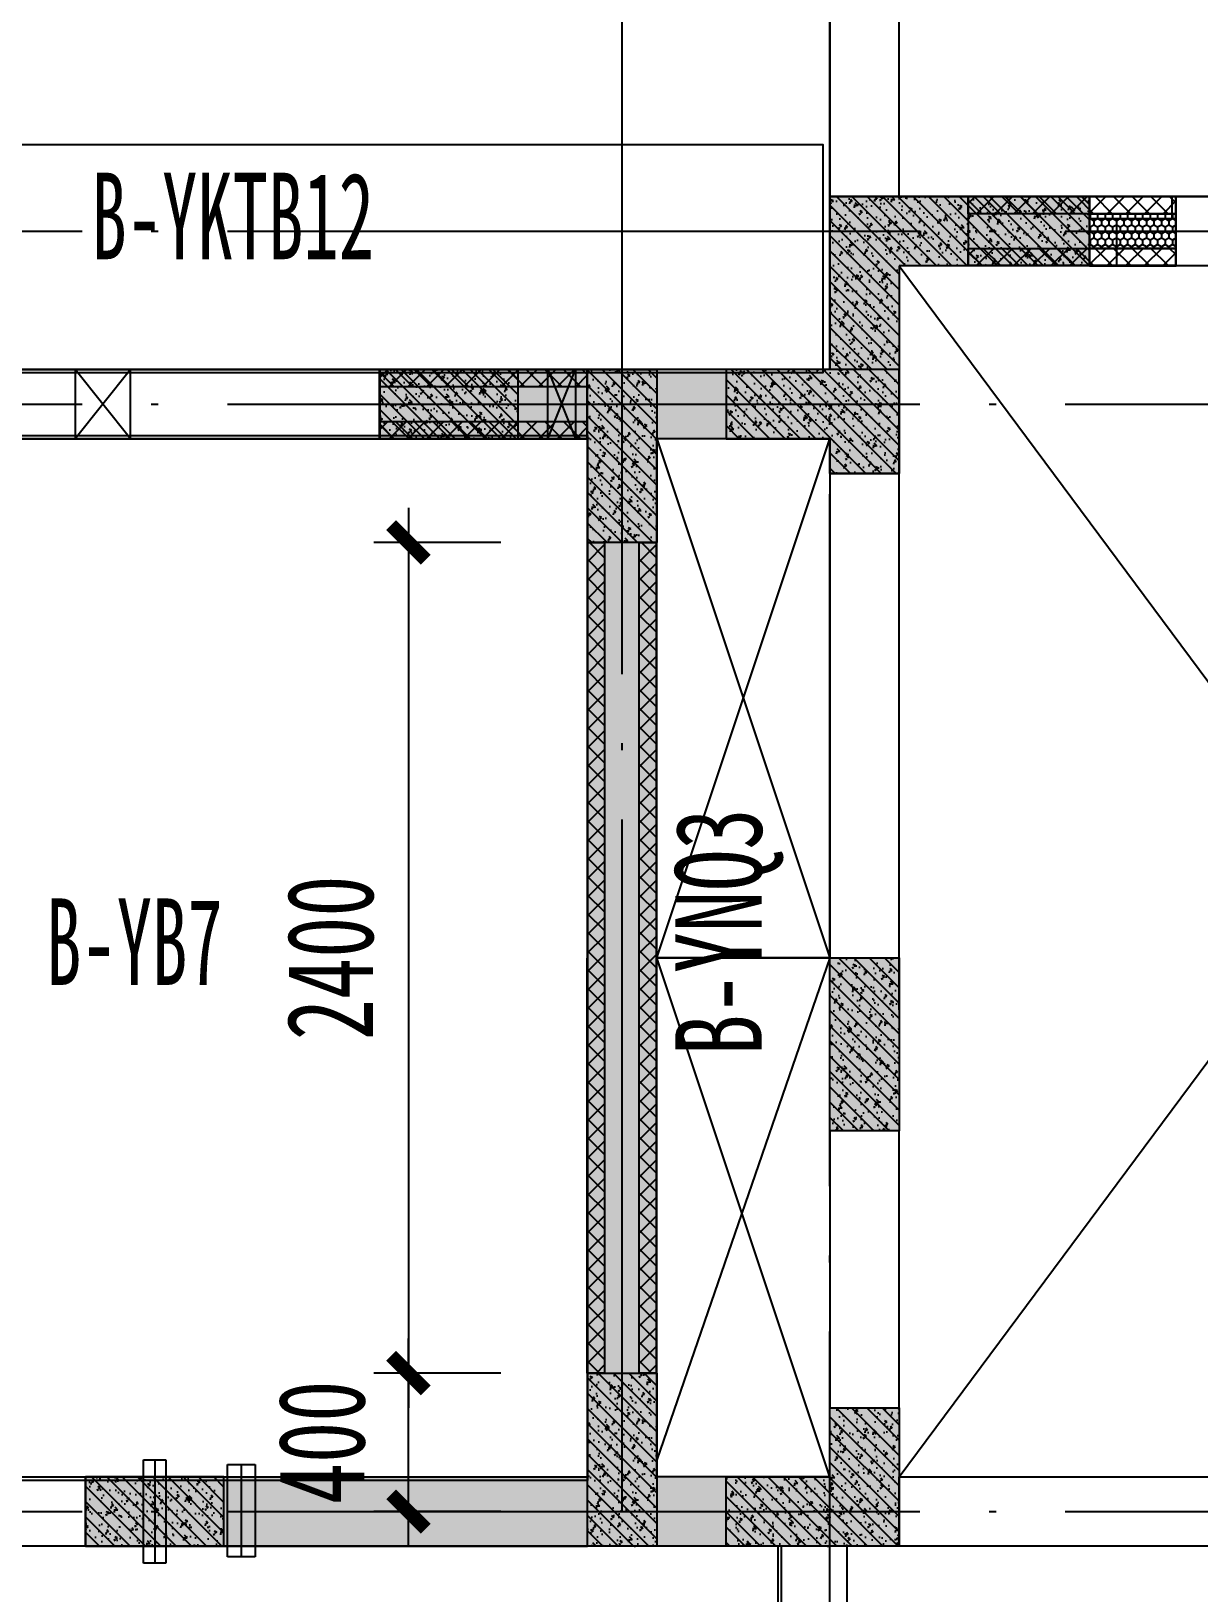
# Model space of a CAD drawing. Extents: x -3200781797 to -8106663, y 494714 to 1244925.
# Drawn here: x -8142807 to -8139435, y 1013503 to 1018015 of the extents above; entities that cross this region are included whole.
import ezdxf
from ezdxf.enums import TextEntityAlignment as Align

# ---------------------------------------------------------------- set-up
doc = ezdxf.new("R2010")
doc.units = 0
doc.header["$LTSCALE"] = 1000
doc.header["$MEASUREMENT"] = 0
for name, pattern in [('120-墙体$0$CENTER2', [1.125, 0.75, -0.125, 0.125, -0.125]), ('120-墙体$0$CONTINOUS', [0]), ('125-核心筒-标准层$0$CONTINOUS', [0]), ('3#-轴线$0$DOTE', [2.42, 2, -0.2, 0.02, -0.2]), ('3#4#5#$0$DASH', [0.35, 0.25, -0.1]), ('DASH', [0.35, 0.25, -0.1])]:
    doc.linetypes.add(name, pattern=pattern)
doc.layers.get('Defpoints').update_dxf_attribs({"color": 30, "linetype": 'DASH'})
for name, color, linetype in [('120-墙体$0$DUCT-排烟中心线', 5, '120-墙体$0$CENTER2'), ('120-墙体$0$DUCT-排烟管', 2, 'Continuous'), ('120-墙体$0$DUCT-送风中心线', 5, '120-墙体$0$CENTER2'), ('120-墙体$0$DUCT-送风管', 4, 'Continuous'), ('120-墙体$0$S-WALL', 40, 'Continuous'), ('120-墙体$0$S-WALL-BEAM', 120, 'Continuous'), ('120-墙体$0$S-WALL-COLU', 252, '120-墙体$0$CONTINOUS'), ('120-墙体$0$S-WALL-COLU-HATC', 16, 'Continuous'), ('120-墙体$0$S-WALL-HATC', 253, 'Continuous'), ('120-墙体$0$提结构条件', 7, 'Continuous'), ('120-墙体$0$暖-首层和标准层暖通套管_TZ$0$H-暖洞-穿梁', 3, 'Continuous'), ('125-核心筒-标准层$0$HATCH', 254, 'Continuous'), ('125-核心筒-标准层$0$S-SLAB-HOLE', 5, 'Continuous'), ('125-核心筒-标准层$0$S-WALL', 40, 'Continuous'), ('125-核心筒-标准层$0$S-WALL-BEAM', 120, 'Continuous'), ('125-核心筒-标准层$0$S-WALL-COLU', 252, '125-核心筒-标准层$0$CONTINOUS'), ('125-核心筒-标准层$0$S-WALL-COLU-HATC', 16, 'Continuous'), ('125-核心筒-标准层$0$S-WALL-HATC', 253, 'Continuous'), ('3#-轴线$0$A-ANNO-DOTE', 10, '3#-轴线$0$DOTE'), ('3#4#5#$0$DIM', 3, 'Continuous'), ('3#4#5#$0$PC-SLAB', 6, '3#4#5#$0$DASH'), ('3#4#5#$0$S-ANNO-TEXT', 7, 'Continuous'), ('3#4#5#$0$S-PC-FQ', 4, 'Continuous'), ('3#4#5#$0$S-PC-FQ-NYQ', 4, 'Continuous'), ('3#4#5#$0$S-PC-FQ-WYQ', 4, 'Continuous'), ('3#4#5#$0$S-PC-SLAB', 6, 'Continuous')]:
    doc.layers.add(name, color=color, linetype=linetype)
doc.styles.add('3#4#5#$0$外部参照 1$0$宋体', font='', dxfattribs={"width": 0.8})
doc.styles.add('3#4#5#$0$宋体', font='', dxfattribs={"width": 0.8})
doc.styles.add('3#4#5#$0$楷体', font='', dxfattribs={"width": 0.7})
doc.styles.get('3#4#5#$0$外部参照 1$0$宋体').set_extended_font_data('SimSun')
doc.styles.get('3#4#5#$0$宋体').set_extended_font_data('SimSun')
doc.styles.get('3#4#5#$0$楷体').set_extended_font_data('KaiTi_GB2312')
doc.dimstyles.new('3#4#5#$0$TSSD_100_100', dxfattribs={"dimtxt": 250, "dimasz": 100, "dimexe": 100, "dimexo": 250, "dimgap": 100, "dimtad": 1, "dimdec": 0, "dimzin": 0, "dimdsep": 46, "dimtxsty": '3#4#5#$0$楷体', "dimblk": '3#4#5#$0$_ArchTick', "dimcen": 0, "dimdle": 100, "dimclrt": 7, "dimadec": 0, "dimazin": 0, "dimtfac": 1, "dimtdec": 0, "dimtix": 1, "dimtmove": 2, "dimatfit": 3, "dimfxl": 1, "dimtolj": 1, "dimtzin": 0, "dimarcsym": 0})
pattern_1 = [(225, (-650407.22, -531464.02), (26.9407684, -26.9407684), []), (315, (-650407.22, -531464.02), (26.9407684, 26.9407684), [])]
pattern_2 = [(225, (-650407.22, -531614.02), (26.9407684, -26.9407684), []), (315, (-650407.22, -531614.02), (26.9407684, 26.9407684), [])]
pattern_3 = [(269.9942905, (110828.098, 3091305.449), (10.823449013, -18.751078648), [12.5, -25]), (29.9942905, (110828.098, 3091305.449), (10.82718595, 18.748921125), [12.5, -25]), (329.9942905, (110828.098, 3091305.449), (21.650634963, -0.002157522), [-25, 12.5])]

# ---------------------------------------------------------------- blocks, each defined once
blk = doc.blocks.new('3#4#5#$0$_ArchTick')
at = {"color": 0, "linetype": 'ByBlock', "const_width": 0.4}
blk.add_lwpolyline([(-0.5, -0.5), (0.5, 0.5)], dxfattribs=at)
blk = doc.blocks.new('*D3528')
at = {"layer": '3#4#5#$0$DIM', "color": 0, "lineweight": -2, "transparency": 16777216}
for p, q in [((29082.7, -400), (29082.7, -3000.2)), ((29349.3, -500), (28982.7, -500)), ((29349.3, -2900.2), (28982.7, -2900.2))]:
    blk.add_line(p, q, dxfattribs=at)
at = {"layer": 'Defpoints', "color": 0, "transparency": 16777216}
for p in [(29599.3, -500), (29082.7, -2900.2), (29599.3, -2900.2)]:
    blk.add_point(p, dxfattribs=at)
at = {"layer": '3#4#5#$0$DIM', "color": 0, "lineweight": -2, "transparency": 16777216, "xscale": 100, "yscale": 100, "zscale": 100}
for p, rotation in [((29082.7, -500), 90), ((29082.7, -2900.2), 270)]:
    blk.add_blockref('3#4#5#$0$_ArchTick', p, dxfattribs=dict(at, rotation=rotation))
at = {"layer": '3#4#5#$0$DIM', "color": 7, "transparency": 16777216, "insert": (28857.7, -1700.1), "char_height": 250, "attachment_point": 5, "rotation": 90, "style": '3#4#5#$0$楷体'}
blk.add_mtext('\\A1;2400', dxfattribs=at)
blk = doc.blocks.new('3#4#5#$0$B-YNQ3')
at = {"layer": '3#4#5#$0$S-PC-FQ-WYQ'}
h = blk.add_hatch(dxfattribs=at)
h.set_pattern_fill('ANSI37', color=256, scale=12, angle=90)
h.set_pattern_definition([(135, (-992358.283, 833989.707), (-26.9407684, -26.9407684), []), (225, (-992358.283, 833989.707), (26.9407684, -26.9407684), [])])
h.paths.add_polyline_path([(-130555.6, 319088.3), (-130505.6, 319088.3), (-130505.9, 321488.4), (-130555.9, 321488.4)])
h = blk.add_hatch(dxfattribs=at)
h.set_pattern_fill('ANSI37', color=256, scale=12, angle=90)
h.set_pattern_definition([(135, (-992208.283, 833989.707), (-26.9407684, -26.9407684), []), (225, (-992208.283, 833989.707), (26.9407684, -26.9407684), [])])
h.paths.add_polyline_path([(-130405.6, 319088.3), (-130355.6, 319088.3), (-130355.9, 321488.4), (-130405.9, 321488.4)])
for points in [[(-130555.6, 319088.3), (-130505.6, 319088.3), (-130505.9, 321488.4), (-130555.9, 321488.4)], [(-130555.9, 321488.4), (-130355.9, 321488.4), (-130355.6, 319088.3), (-130555.6, 319088.3)], [(-130405.6, 319088.3), (-130355.6, 319088.3), (-130355.9, 321488.4), (-130405.9, 321488.4)]]:
    blk.add_lwpolyline(points, close=True, dxfattribs=at)
blk = doc.blocks.new('3#4#5#$0$B-YWQ3')
at = {"layer": '3#4#5#$0$S-PC-FQ'}
h = blk.add_hatch(dxfattribs=at)
h.set_pattern_fill('HONEY', color=6, scale=100, angle=-90.0057)
h.set_pattern_definition(pattern_3)
h.paths.add_polyline_path([(-138306, 330338.4), (-138306, 330238.4), (-138556, 330238.4), (-138556, 330338.4)])
h = blk.add_hatch(dxfattribs=at)
h.set_pattern_fill('HONEY', color=6, scale=100, angle=-90.0057)
h.set_pattern_definition(pattern_3)
h.paths.add_polyline_path([(-137306, 330338.4), (-137306, 330238.4), (-137056, 330238.4), (-137056, 330338.4)])
at = {"layer": '3#4#5#$0$S-PC-FQ-WYQ'}
h = blk.add_hatch(dxfattribs=at)
h.set_pattern_fill('ANSI37', color=256, scale=12, angle=180)
h.set_pattern_definition(pattern_1)
h.paths.add_polyline_path([(-138905.8, 330388.4), (-138905.8, 330338.4), (-138306, 330338.4), (-138306, 330388.4)])
h = blk.add_hatch(dxfattribs=at)
h.set_pattern_fill('ANSI37', color=256, scale=12, angle=180)
h.set_pattern_definition(pattern_1)
h.paths.add_polyline_path([(-136705.8, 330338.4), (-136705.8, 330388.4), (-137306, 330388.4), (-137306, 330338.4)])
h = blk.add_hatch(dxfattribs=at)
h.set_pattern_fill('ANSI37', color=256, scale=12, angle=180)
h.set_pattern_definition(pattern_2)
h.paths.add_polyline_path([(-138905.8, 330238.4), (-138905.8, 330188.4), (-138306, 330188.4), (-138306, 330238.4)])
h = blk.add_hatch(dxfattribs=at)
h.set_pattern_fill('ANSI37', color=256, scale=12, angle=180)
h.set_pattern_definition(pattern_2)
h.paths.add_polyline_path([(-136705.8, 330188.4), (-136705.8, 330238.4), (-137306, 330238.4), (-137306, 330188.4)])
at = {"layer": '3#4#5#$0$S-PC-FQ', "color": 6}
for points in [[(-138306, 330338.4), (-138306, 330238.4), (-138556, 330238.4), (-138556, 330338.4)], [(-137306, 330338.4), (-137306, 330238.4), (-137056, 330238.4), (-137056, 330338.4)]]:
    blk.add_lwpolyline(points, close=True, dxfattribs=at)
at = {"layer": '3#4#5#$0$S-PC-FQ-WYQ'}
for points in [[(-138905.8, 330338.4), (-138905.8, 330388.4), (-138306, 330388.4), (-138306, 330338.4)], [(-138306, 330188.4), (-138306, 330388.4), (-138905.8, 330388.4), (-138905.8, 330188.4)], [(-138306, 330388.4), (-137306, 330388.4), (-137306, 330188.4), (-138306, 330188.4)], [(-136705.8, 330338.4), (-136705.8, 330388.4), (-137306, 330388.4), (-137306, 330338.4)], [(-137306, 330188.4), (-137306, 330388.4), (-136705.8, 330388.4), (-136705.8, 330188.4)], [(-138905.8, 330188.4), (-138905.8, 330238.4), (-138306, 330238.4), (-138306, 330188.4)], [(-136705.8, 330188.4), (-136705.8, 330238.4), (-137306, 330238.4), (-137306, 330188.4)]]:
    blk.add_lwpolyline(points, close=True, dxfattribs=at)
blk = doc.blocks.new('3#4#5#$0$B-YWQ4')
at = {"layer": '3#4#5#$0$S-PC-FQ-WYQ'}
h = blk.add_hatch(dxfattribs=at)
h.set_pattern_fill('ANSI37', color=256, scale=12, angle=180)
h.set_pattern_definition([(225, (-649357.165, -531964.018), (26.9407684, -26.9407684), []), (315, (-649357.165, -531964.018), (26.9407684, 26.9407684), [])])
h.paths.add_polyline_path([(-135005.8, 329838.4), (-135005.8, 329888.4), (-135605.8, 329888.4), (-135605.8, 329838.4)])
h = blk.add_hatch(dxfattribs=at)
h.set_pattern_fill('ANSI37', color=256, scale=12, angle=180)
h.set_pattern_definition([(225, (-646857.172, -531964.016), (26.9407684, -26.9407684), []), (315, (-646857.172, -531964.016), (26.9407684, 26.9407684), [])])
h.paths.add_polyline_path([(-132505.8, 329838.4), (-132505.8, 329888.4), (-133505.8, 329888.4), (-133505.8, 329838.4)])
h = blk.add_hatch(dxfattribs=at)
h.set_pattern_fill('ANSI37', color=256, scale=12, angle=180)
h.set_pattern_definition([(225, (-644507.274, -531964.016), (26.9407684, -26.9407684), []), (315, (-644507.274, -531964.016), (26.9407684, 26.9407684), [])])
h.paths.add_polyline_path([(-130905.9, 329838.4), (-130905.9, 329888.4), (-131305.8, 329888.4), (-131305.8, 329838.4)])
h = blk.add_hatch(dxfattribs=at)
h.set_pattern_fill('ANSI37', color=256, scale=12, angle=180)
h.set_pattern_definition([(225, (-649357.165, -532114.018), (26.9407684, -26.9407684), []), (315, (-649357.165, -532114.018), (26.9407684, 26.9407684), [])])
h.paths.add_polyline_path([(-135005.8, 329688.4), (-135005.8, 329738.4), (-135605.8, 329738.4), (-135605.8, 329688.4)])
h = blk.add_hatch(dxfattribs=at)
h.set_pattern_fill('ANSI37', color=256, scale=12, angle=180)
h.set_pattern_definition([(225, (-646857.172, -532114.016), (26.9407684, -26.9407684), []), (315, (-646857.172, -532114.016), (26.9407684, 26.9407684), [])])
h.paths.add_polyline_path([(-132505.8, 329688.4), (-132505.8, 329738.4), (-133505.8, 329738.4), (-133505.8, 329688.4)])
h = blk.add_hatch(dxfattribs=at)
h.set_pattern_fill('ANSI37', color=256, scale=12, angle=180)
h.set_pattern_definition([(225, (-644507.274, -532114.016), (26.9407684, -26.9407684), []), (315, (-644507.274, -532114.016), (26.9407684, 26.9407684), [])])
h.paths.add_polyline_path([(-130905.9, 329688.4), (-130905.9, 329738.4), (-131305.8, 329738.4), (-131305.8, 329688.4)])
for points in [[(-135005.8, 329838.4), (-135005.8, 329888.4), (-135605.8, 329888.4), (-135605.8, 329838.4)], [(-135605.8, 329688.4), (-135605.8, 329888.4), (-135005.8, 329888.4), (-135005.8, 329688.4)], [(-135005.8, 329888.4), (-133505.8, 329888.4), (-133505.8, 329688.4), (-135005.8, 329688.4)], [(-132505.8, 329838.4), (-132505.8, 329888.4), (-133505.8, 329888.4), (-133505.8, 329838.4)], [(-133505.8, 329688.4), (-133505.8, 329888.4), (-132505.8, 329888.4), (-132505.8, 329688.4)], [(-132505.8, 329888.4), (-131305.8, 329888.4), (-131305.8, 329688.4), (-132505.8, 329688.4)], [(-130905.9, 329838.4), (-130905.9, 329888.4), (-131305.8, 329888.4), (-131305.8, 329838.4)], [(-131305.8, 329688.4), (-131305.8, 329888.4), (-130905.9, 329888.4), (-130905.9, 329688.4)], [(-135005.8, 329688.4), (-135005.8, 329738.4), (-135605.8, 329738.4), (-135605.8, 329688.4)], [(-132505.8, 329688.4), (-132505.8, 329738.4), (-133505.8, 329738.4), (-133505.8, 329688.4)], [(-130905.9, 329688.4), (-130905.9, 329738.4), (-131305.8, 329738.4), (-131305.8, 329688.4)]]:
    blk.add_lwpolyline(points, close=True, dxfattribs=at)
blk = doc.blocks.new('*D3516')
at = {"layer": '3#4#5#$0$DIM', "color": 0, "lineweight": -2, "transparency": 16777216}
for p, q in [((29082.7, -3400), (29082.7, -2800.2)), ((29349.3, -2900.2), (28982.7, -2900.2)), ((29349.3, -3300), (28982.7, -3300))]:
    blk.add_line(p, q, dxfattribs=at)
at = {"layer": 'Defpoints', "color": 0, "transparency": 16777216}
for p in [(29082.7, -2900.2), (29599.3, -2900.2), (29599.3, -3300)]:
    blk.add_point(p, dxfattribs=at)
at = {"layer": '3#4#5#$0$DIM', "color": 0, "lineweight": -2, "transparency": 16777216, "xscale": 100, "yscale": 100, "zscale": 100}
for p, rotation in [((29082.7, -2900.2), 90), ((29082.7, -3300), 270)]:
    blk.add_blockref('3#4#5#$0$_ArchTick', p, dxfattribs=dict(at, rotation=rotation))
at = {"layer": '3#4#5#$0$DIM', "color": 7, "transparency": 16777216, "insert": (28832.7, -3100.1), "char_height": 250, "attachment_point": 5, "rotation": 90, "style": '3#4#5#$0$楷体'}
blk.add_mtext('\\A1;400', dxfattribs=at)
blk = doc.blocks.new('3#4#5#$0$ban3')
at = {"layer": '3#4#5#$0$S-PC-SLAB'}
for points in [[(-216832, 409965), (-216832, 412985), (-219532, 412985), (-219532, 409965)], [(-214472, 407375), (-220092, 407375), (-220092, 409775), (-214472, 409775)]]:
    blk.add_lwpolyline(points, close=True, dxfattribs=at)
blk = doc.blocks.new('3#4#5#$0$5#')
at = {"layer": '3#4#5#$0$S-ANNO-TEXT', "xscale": -1}
blk.add_blockref('3#4#5#$0$ban3', (-43034.9, -247400.5), dxfattribs=at)
at = {"layer": '3#4#5#$0$PC-SLAB', "linetype": 'ByBlock', "style": '3#4#5#$0$外部参照 1$0$宋体', "width": 0.6}
blk.add_text('B-YB7', height=250, dxfattribs=at).set_placement((175188, 164121.6), align=Align.MIDDLE)
blk = doc.blocks.new('3#4#5#$0$3#屋顶层悬挑板')
at = {"layer": '3#4#5#$0$S-PC-SLAB'}
blk.add_lwpolyline([(170993.2, 330538.8), (174453.2, 330538.8), (174453.2, 329878.8), (170993.2, 329878.8)], close=True, dxfattribs=at)
at = {"layer": '3#4#5#$0$PC-SLAB', "linetype": 'ByBlock', "style": '3#4#5#$0$外部参照 1$0$宋体', "width": 0.6}
blk.add_text('B-YKTB12', height=250, dxfattribs=at).set_placement((172748.5, 330332.1), align=Align.MIDDLE)
blk = doc.blocks.new('120-墙体$0$tretyyt')
at = {"layer": '120-墙体$0$暖-首层和标准层暖通套管_TZ$0$H-暖洞-穿梁', "color": 5}
for p, q in [((52498, 59304.6), (52298, 59384.6)), ((52298, 59304.6), (52498, 59384.6))]:
    blk.add_line(p, q, dxfattribs=at)
blk.add_lwpolyline([(52498, 59304.6), (52498, 59384.6), (52298, 59384.6), (52298, 59304.6)], close=True, dxfattribs=at)
blk = doc.blocks.new('120-墙体$0$rtret')
at = {"layer": '120-墙体$0$暖-首层和标准层暖通套管_TZ$0$H-暖洞-穿梁', "color": 3}
for p, q in [((53777.5, 61921.5), (53618.5, 61721.5)), ((53777.5, 61721.5), (53618.5, 61921.5))]:
    blk.add_line(p, q, dxfattribs=at)
blk.add_lwpolyline([(53777.5, 61921.5), (53618.5, 61921.5), (53618.5, 61721.5), (53777.5, 61721.5)], close=True, dxfattribs=at)
blk = doc.blocks.new('120-墙体$0$A$Ca94620f4')
at = {"layer": '120-墙体$0$DUCT-排烟中心线'}
blk.add_line((-6299.8, -2950.7), (-6299.8, -3249.3), dxfattribs=at)
at = {"layer": '120-墙体$0$DUCT-排烟管'}
for p, q in [((-6332.3, -2950.7), (-6332.3, -3249.3)), ((-6267.3, -2950.7), (-6332.3, -2950.7)), ((-6267.3, -3249.3), (-6267.3, -2950.7)), ((-6332.3, -3249.3), (-6267.3, -3249.3))]:
    blk.add_line(p, q, dxfattribs=at)
at = {"layer": '120-墙体$0$DUCT-送风中心线'}
blk.add_line((-6549.8, -2963.7), (-6549.8, -3231), dxfattribs=at)
at = {"layer": '120-墙体$0$DUCT-送风管'}
for p, q in [((-6589.8, -2963.7), (-6589.8, -3231)), ((-6509.8, -2963.7), (-6589.8, -2963.7)), ((-6509.8, -3231), (-6509.8, -2963.7)), ((-6589.8, -3231), (-6509.8, -3231))]:
    blk.add_line(p, q, dxfattribs=at)
at = {"layer": '120-墙体$0$提结构条件', "rotation": 90}
blk.add_blockref('120-墙体$0$tretyyt', (51869.6, -52298), dxfattribs=at)
at = {"layer": '120-墙体$0$提结构条件', "xscale": -1}
blk.add_blockref('120-墙体$0$rtret', (47548, -61721.5), dxfattribs=at)
blk = doc.blocks.new('120-墙体')
at = {"layer": '120-墙体$0$S-WALL-COLU-HATC'}
h = blk.add_hatch(dxfattribs=at)
h.set_pattern_fill('AR-CONC', color=256, scale=10)
h.set_pattern_definition([(50, (-5604.75, -241007.814), (71.726018, -6.275213), [7.5, -82.5]), (355, (-5604.75, -241007.814), (-13.875133, 75.219213), [6, -66]), (100.4514, (-5598.77, -241008.34), (57.850938, 68.943954), [6.37402, -70.114211]), (46.1842, (-5604.75, -240987.81), (106.724105, -16.5519), [11.25, -123.75]), (96.6356, (-5595.86, -240989.19), (93.46627, 97.411787), [9.56103, -105.1713]), (351.1842, (-5604.75, -240987.81), (93.466195, 97.41186), [9, -99]), (21, (-5594.75, -240992.814), (59.690705, -40.261889), [7.5, -82.5]), (326, (-5594.75, -240992.814), (24.331533, 72.515005), [6, -66]), (71.4514, (-5589.775, -240996.17), (84.022263, 32.25305), [6.37402, -70.114211]), (37.5, (-5604.75, -241007.814), (1.2159855, 33.2893854), [0, -65.2, 0, -67, 0, -66.25]), (7.5, (-5604.75, -241007.814), (26.306954, 39.441171), [0, -38.2, 0, -63.7, 0, -25.25]), (327.5, (-5627.05, -241007.814), (53.3822436, -2.2554872), [0, -25, 0, -78, 0, -103.5]), (317.5, (-5637.05, -241007.814), (58.318617, 10.010498), [0, -32.5, 0, -51.8, 0, -73.5])])
h.paths.add_polyline_path([(-7600, -100), (-7600, 100), (-7200, 100), (-7200, -100)])
h = blk.add_hatch(dxfattribs=at)
h.set_pattern_fill('ANSI31', color=256, scale=250, style=0)
h.set_pattern_definition([(45, (-5604.75, -241007.814), (-22.097087, 22.097087), [])])
h.paths.add_polyline_path([(-7600, 100), (-7600, -100), (-7200, -100), (-7200, 100)])
h = blk.add_hatch(dxfattribs=at)
h.set_pattern_fill('AR-CONC', color=256, scale=10)
h.set_pattern_definition([(50, (-4754.75, -244207.814), (71.726018, -6.275213), [7.5, -82.5]), (355, (-4754.75, -244207.814), (-13.875133, 75.219213), [6, -66]), (100.4514, (-4748.77, -244208.34), (57.850938, 68.943954), [6.37402, -70.114211]), (46.1842, (-4754.75, -244187.81), (106.724105, -16.5519), [11.25, -123.75]), (96.6356, (-4745.86, -244189.19), (93.46627, 97.411787), [9.56103, -105.1713]), (351.1842, (-4754.75, -244187.81), (93.466195, 97.41186), [9, -99]), (21, (-4744.75, -244192.814), (59.690705, -40.261889), [7.5, -82.5]), (326, (-4744.75, -244192.814), (24.331533, 72.515005), [6, -66]), (71.4514, (-4739.775, -244196.17), (84.022263, 32.25305), [6.37402, -70.114211]), (37.5, (-4754.75, -244207.814), (1.2159855, 33.2893854), [0, -65.2, 0, -67, 0, -66.25]), (7.5, (-4754.75, -244207.814), (26.306954, 39.441171), [0, -38.2, 0, -63.7, 0, -25.25]), (327.5, (-4777.05, -244207.814), (53.3822436, -2.2554872), [0, -25, 0, -78, 0, -103.5]), (317.5, (-4787.05, -244207.814), (58.318617, 10.010498), [0, -32.5, 0, -51.8, 0, -73.5])])
h.paths.add_polyline_path([(-6750, -3300), (-6750, -3100), (-6350, -3100), (-6350, -3300)])
h = blk.add_hatch(dxfattribs=at)
h.set_pattern_fill('ANSI31', color=256, scale=250, style=0)
h.set_pattern_definition([(45, (-4754.75, -244207.814), (-22.097087, 22.097087), [])])
h.paths.add_polyline_path([(-6750, -3100), (-6750, -3300), (-6350, -3300), (-6350, -3100)])
at = {"layer": '120-墙体$0$S-WALL-HATC'}
for points in [[(-7800, 100), (-7800, -100), (-7200, -100), (-7200, 100)], [(-6350, -3300), (-6350, -3100), (-7800, -3100), (-7800, -3300)]]:
    blk.add_hatch(color=256, dxfattribs=at).paths.add_polyline_path(points)
at = {"layer": '120-墙体$0$S-WALL'}
for p, q in [((-7800, 100), (-7200, 100)), ((-7200, -100), (-7200, 100)), ((-7800, -100), (-7200, -100)), ((-6350, -3100), (-7800, -3100)), ((-7800, -3300), (-7800, -3100)), ((-6350, -3300), (-6350, -3100)), ((-6350, -3300), (-7800, -3300))]:
    blk.add_line(p, q, dxfattribs=at)
at = {"layer": '120-墙体$0$S-WALL-BEAM'}
for points in [[(-7200, 100), (-7200, -100), (-5700, -100), (-5700, 100)], [(-6350, -3100), (-6350, -3300), (-1750, -3300), (-1750, -3100)]]:
    blk.add_lwpolyline(points, close=True, dxfattribs=at)
at = {"layer": '120-墙体$0$S-WALL-COLU', "lineweight": -2}
for points in [[(-7600, -100), (-7600, 100), (-7200, 100), (-7200, -100)], [(-6750, -3300), (-6750, -3100), (-6350, -3100), (-6350, -3300)]]:
    blk.add_lwpolyline(points, close=True, dxfattribs=at)
blk.add_blockref('120-墙体$0$A$Ca94620f4', (-250, -100))
blk = doc.blocks.new('125-核心筒-标准层')
at = {"layer": '125-核心筒-标准层$0$HATCH'}
h = blk.add_hatch(dxfattribs=at)
h.set_pattern_fill('BRICK1', color=256, scale=20, style=0)
h.set_pattern_definition([(0, (-47688.61, -30845.9), (0, 160), []), (90, (-47688.61, -30845.9), (-160, 160), [160, -160])])
h.paths.add_polyline_path([(400, 7500), (150, 7500), (150, 7700), (400, 7700)])
at = {"layer": '125-核心筒-标准层$0$S-WALL-COLU-HATC'}
h = blk.add_hatch(dxfattribs=at)
h.set_pattern_fill('AR-CONC', color=256, scale=10)
h.set_pattern_definition([(50, (18489.61, -233407.81), (71.726018, -6.275213), [7.5, -82.5]), (355, (18489.61, -233407.81), (-13.875133, 75.219213), [6, -66]), (100.4514, (18495.59, -233408.334), (57.850938, 68.943954), [6.37402, -70.114211]), (46.1842, (18489.61, -233387.81), (106.724105, -16.5519), [11.25, -123.75]), (96.6356, (18498.5, -233389.19), (93.46627, 97.411787), [9.56103, -105.1713]), (351.1842, (18489.61, -233387.81), (93.466195, 97.41186), [9, -99]), (21, (18499.61, -233392.81), (59.690705, -40.261889), [7.5, -82.5]), (326, (18499.61, -233392.81), (24.331533, 72.515005), [6, -66]), (71.4514, (18504.586, -233396.166), (84.022263, 32.25305), [6.37402, -70.114211]), (37.5, (18489.611, -233407.81), (1.2159855, 33.2893854), [0, -65.2, 0, -67, 0, -66.25]), (7.5, (18489.61, -233407.81), (26.306954, 39.441171), [0, -38.2, 0, -63.7, 0, -25.25]), (327.5, (18467.311, -233407.81), (53.3822436, -2.2554872), [0, -25, 0, -78, 0, -103.5]), (317.5, (18457.31, -233407.81), (58.318617, 10.010498), [0, -32.5, 0, -51.8, 0, -73.5])])
h.paths.add_polyline_path([(950, 7500), (950, 7200), (1150, 7200), (1150, 7700), (400, 7700), (400, 7500)])
h = blk.add_hatch(dxfattribs=at)
h.set_pattern_fill('ANSI31', color=256, scale=250, style=0)
h.set_pattern_definition([(45, (18489.61, -233407.81), (-22.097087, 22.097087), [])])
h.paths.add_polyline_path([(950, 7500), (950, 7200), (1150, 7200), (1150, 7700), (400, 7700), (400, 7500)])
h = blk.add_hatch(dxfattribs=at)
h.set_pattern_fill('AR-CONC', color=256, scale=10)
h.set_pattern_definition([(50, (16687.05, -233495.61), (71.726018, -6.275213), [7.5, -82.5]), (355, (16687.05, -233495.61), (-13.875133, 75.219213), [6, -66]), (100.4514, (16693.03, -233496.135), (57.850938, 68.943954), [6.37402, -70.114211]), (46.1842, (16687.05, -233475.61), (106.724105, -16.5519), [11.25, -123.75]), (96.6356, (16695.95, -233476.99), (93.46627, 97.411787), [9.56103, -105.1713]), (351.1842, (16687.05, -233475.61), (93.466195, 97.41186), [9, -99]), (21, (16697.05, -233480.61), (59.690705, -40.261889), [7.5, -82.5]), (326, (16697.05, -233480.61), (24.331533, 72.515005), [6, -66]), (71.4514, (16702.03, -233483.97), (84.022263, 32.25305), [6.37402, -70.114211]), (37.5, (16687.052, -233495.612), (1.2159855, 33.2893854), [0, -65.2, 0, -67, 0, -66.25]), (7.5, (16687.052, -233495.612), (26.306954, 39.441171), [0, -38.2, 0, -63.7, 0, -25.25]), (327.5, (16664.752, -233495.612), (53.3822436, -2.2554872), [0, -25, 0, -78, 0, -103.5]), (317.5, (16654.752, -233495.612), (58.318617, 10.010498), [0, -32.5, 0, -51.8, 0, -73.5])])
h.paths.add_polyline_path([(1150, 7000), (1150, 6900), (950, 6900), (950, 7200), (1450, 7200), (1450, 7000)])
h = blk.add_hatch(dxfattribs=at)
h.set_pattern_fill('ANSI31', color=256, scale=250, style=0)
h.set_pattern_definition([(45, (16687.052, -233495.612), (-22.097087, 22.097087), [])])
h.paths.add_polyline_path([(1150, 7000), (1150, 6900), (950, 6900), (950, 7200), (1450, 7200), (1450, 7000)])
h = blk.add_hatch(dxfattribs=at)
h.set_pattern_fill('AR-CONC', color=256, scale=10)
h.set_pattern_definition([(50, (14087.076, -230457.834), (71.726018, -6.275213), [7.5, -82.5]), (355, (14087.076, -230457.83), (-13.875133, 75.219213), [6, -66]), (100.4514, (14093.05, -230458.36), (57.850938, 68.943954), [6.37402, -70.114211]), (46.1842, (14087.08, -230437.83), (106.724105, -16.5519), [11.25, -123.75]), (96.6356, (14095.97, -230439.21), (93.46627, 97.411787), [9.56103, -105.1713]), (351.1842, (14087.08, -230437.83), (93.466195, 97.41186), [9, -99]), (21, (14097.076, -230442.834), (59.690705, -40.261889), [7.5, -82.5]), (326, (14097.076, -230442.83), (24.331533, 72.515005), [6, -66]), (71.4514, (14102.05, -230446.19), (84.022263, 32.25305), [6.37402, -70.114211]), (37.5, (14087.076, -230457.834), (1.2159855, 33.2893854), [0, -65.2, 0, -67, 0, -66.25]), (7.5, (14087.076, -230457.834), (26.306954, 39.441171), [0, -38.2, 0, -63.7, 0, -25.25]), (327.5, (14064.776, -230457.834), (53.3822436, -2.2554872), [0, -25, 0, -78, 0, -103.5]), (317.5, (14054.776, -230457.834), (58.318617, 10.010498), [0, -32.5, 0, -51.8, 0, -73.5])])
h.paths.add_polyline_path([(1850, 7200), (1650, 7200), (1650, 6700), (1850, 6700)])
h = blk.add_hatch(dxfattribs=at)
h.set_pattern_fill('ANSI31', color=256, scale=250, style=0)
h.set_pattern_definition([(45, (14087.076, -230457.834), (-22.097087, 22.097087), [])])
h.paths.add_polyline_path([(1850, 7200), (1650, 7200), (1650, 6700), (1850, 6700)])
h = blk.add_hatch(dxfattribs=at)
h.set_pattern_fill('AR-CONC', color=256, scale=10)
h.set_pattern_definition([(50, (13387.076, -232307.834), (71.726018, -6.275213), [7.5, -82.5]), (355, (13387.076, -232307.83), (-13.875133, 75.219213), [6, -66]), (100.4514, (13393.05, -232308.36), (57.850938, 68.943954), [6.37402, -70.114211]), (46.1842, (13387.08, -232287.83), (106.724105, -16.5519), [11.25, -123.75]), (96.6356, (13395.97, -232289.21), (93.46627, 97.411787), [9.56103, -105.1713]), (351.1842, (13387.08, -232287.83), (93.466195, 97.41186), [9, -99]), (21, (13397.076, -232292.834), (59.690705, -40.261889), [7.5, -82.5]), (326, (13397.076, -232292.83), (24.331533, 72.515005), [6, -66]), (71.4514, (13402.05, -232296.19), (84.022263, 32.25305), [6.37402, -70.114211]), (37.5, (13387.076, -232307.834), (1.2159855, 33.2893854), [0, -65.2, 0, -67, 0, -66.25]), (7.5, (13387.076, -232307.834), (26.306954, 39.441171), [0, -38.2, 0, -63.7, 0, -25.25]), (327.5, (13364.776, -232307.834), (53.3822436, -2.2554872), [0, -25, 0, -78, 0, -103.5]), (317.5, (13354.776, -232307.834), (58.318617, 10.010498), [0, -32.5, 0, -51.8, 0, -73.5])])
h.paths.add_polyline_path([(1150, 5500), (950, 5500), (950, 5000), (1150, 5000)])
h = blk.add_hatch(dxfattribs=at)
h.set_pattern_fill('ANSI31', color=256, scale=250, style=0)
h.set_pattern_definition([(45, (13387.076, -232307.834), (-22.097087, 22.097087), [])])
h.paths.add_polyline_path([(950, 5000), (1150, 5000), (1150, 5500), (950, 5500)])
h = blk.add_hatch(dxfattribs=at)
h.set_pattern_fill('AR-CONC', color=256, scale=10)
h.set_pattern_definition([(50, (14087.076, -233457.834), (71.726018, -6.275213), [7.5, -82.5]), (355, (14087.076, -233457.83), (-13.875133, 75.219213), [6, -66]), (100.4514, (14093.05, -233458.36), (57.850938, 68.943954), [6.37402, -70.114211]), (46.1842, (14087.08, -233437.83), (106.724105, -16.5519), [11.25, -123.75]), (96.6356, (14095.97, -233439.21), (93.46627, 97.411787), [9.56103, -105.1713]), (351.1842, (14087.08, -233437.83), (93.466195, 97.41186), [9, -99]), (21, (14097.076, -233442.834), (59.690705, -40.261889), [7.5, -82.5]), (326, (14097.076, -233442.83), (24.331533, 72.515005), [6, -66]), (71.4514, (14102.05, -233446.19), (84.022263, 32.25305), [6.37402, -70.114211]), (37.5, (14087.076, -233457.834), (1.2159855, 33.2893854), [0, -65.2, 0, -67, 0, -66.25]), (7.5, (14087.076, -233457.834), (26.306954, 39.441171), [0, -38.2, 0, -63.7, 0, -25.25]), (327.5, (14064.776, -233457.834), (53.3822436, -2.2554872), [0, -25, 0, -78, 0, -103.5]), (317.5, (14054.776, -233457.834), (58.318617, 10.010498), [0, -32.5, 0, -51.8, 0, -73.5])])
h.paths.add_polyline_path([(1850, 4300), (1650, 4300), (1650, 3800), (1850, 3800)])
h = blk.add_hatch(dxfattribs=at)
h.set_pattern_fill('ANSI31', color=256, scale=250, style=0)
h.set_pattern_definition([(45, (14087.076, -233457.834), (-22.097087, 22.097087), [])])
h.paths.add_polyline_path([(1850, 4300), (1650, 4300), (1650, 3800), (1850, 3800)])
h = blk.add_hatch(dxfattribs=at)
h.set_pattern_fill('AR-CONC', color=256, scale=10)
h.set_pattern_definition([(50, (16687.05, -238136.99), (71.726018, -6.275213), [7.5, -82.5]), (355, (16687.05, -238136.99), (-13.875133, 75.219213), [6, -66]), (100.4514, (16693.03, -238137.51), (57.850938, 68.943954), [6.37402, -70.114211]), (46.1842, (16687.05, -238116.99), (106.724105, -16.5519), [11.25, -123.75]), (96.6356, (16695.95, -238118.37), (93.46627, 97.411787), [9.56103, -105.1713]), (351.1842, (16687.05, -238116.99), (93.466195, 97.41186), [9, -99]), (21, (16697.05, -238121.99), (59.690705, -40.261889), [7.5, -82.5]), (326, (16697.05, -238121.99), (24.331533, 72.515005), [6, -66]), (71.4514, (16702.03, -238125.345), (84.022263, 32.25305), [6.37402, -70.114211]), (37.5, (16687.052, -238136.99), (1.2159855, 33.2893854), [0, -65.2, 0, -67, 0, -66.25]), (7.5, (16687.052, -238136.99), (26.306954, 39.441171), [0, -38.2, 0, -63.7, 0, -25.25]), (327.5, (16664.752, -238136.99), (53.3822436, -2.2554872), [0, -25, 0, -78, 0, -103.5]), (317.5, (16654.752, -238136.99), (58.318617, 10.010498), [0, -32.5, 0, -51.8, 0, -73.5])])
h.paths.add_polyline_path([(1150, 4000), (1150, 4200), (950, 4200), (950, 3800), (1450, 3800), (1450, 4000)])
h = blk.add_hatch(dxfattribs=at)
h.set_pattern_fill('ANSI31', color=256, scale=250, style=0)
h.set_pattern_definition([(45, (16687.052, -238136.99), (-22.097087, 22.097087), [])])
h.paths.add_polyline_path([(1150, 4000), (1150, 4200), (950, 4200), (950, 3800), (1450, 3800), (1450, 4000)])
at = {"layer": '125-核心筒-标准层$0$S-WALL-HATC'}
for points in [[(400, 7700), (400, 7500), (950, 7500), (1150, 7700)], [(1150, 7700), (950, 7500), (950, 7100), (1083.3, 7100), (1150, 7200)], [(1083.3, 7100), (1150, 7000), (1650, 7000), (1749.8, 7100), (1750, 7200), (1150, 7200)], [(1749.8, 7100), (1850, 7000), (1850, 7200), (1749.3, 7200)], [(950, 7100), (950, 6900), (1150, 6900), (1150, 7000), (1083.3, 7100)], [(1650, 5500), (1850, 5500), (1850, 7000), (1749.8, 7100), (1650, 7000)], [(950, 5350), (1150, 5350), (1150, 5500), (950, 5500)], [(1650, 5350), (1850, 5350), (1850, 5500), (1650, 5500)], [(950, 5350), (950, 5000), (1150, 5000), (1150, 5350)], [(1750, 3933.3), (1850, 4000), (1850, 5350), (1650, 5350), (1650, 4000)], [(1150, 4000), (1150, 4200), (950, 4200), (950, 3800)], [(1150, 4000), (950, 3800), (1750, 3800), (1750, 3933.3), (1650, 4000)], [(1750, 3933.3), (1750, 3800), (1850, 3800), (1850, 4000)]]:
    blk.add_hatch(color=256, dxfattribs=at).paths.add_polyline_path(points)
at = {"layer": '125-核心筒-标准层$0$S-SLAB-HOLE'}
for points in [[(950, 4000), (-1650, 7500)], [(950, 7500), (-1650, 4000)], [(1650, 5500), (1150, 7000)], [(1650, 7000), (1150, 5500)], [(1150, 4000), (1650, 5500)], [(1150, 5500), (1650, 4050)]]:
    blk.add_lwpolyline(points, dxfattribs=at)
at = {"layer": '125-核心筒-标准层$0$S-WALL'}
for p, q in [((400, 7700), (1150, 7700)), ((400, 7500), (400, 7700)), ((1150, 7700), (1150, 7200)), ((400, 7500), (950, 7500)), ((950, 7500), (950, 7100)), ((1150, 7200), (1850, 7200)), ((1850, 5500), (1850, 7200)), ((950, 7100), (950, 6900)), ((1150, 6900), (1150, 7000)), ((1150, 7000), (1650, 7000)), ((1650, 5500), (1650, 7000)), ((1850, 7000), (1850, 7000)), ((950, 6900), (1150, 6900)), ((950, 5350), (950, 5500)), ((1150, 5350), (1150, 5500)), ((1650, 5350), (1650, 5500)), ((1850, 5350), (1850, 5500)), ((950, 5350), (950, 5000)), ((1150, 5000), (1150, 5350)), ((1650, 4000), (1650, 5350)), ((1850, 3800), (1850, 5350)), ((950, 5000), (1150, 5000)), ((1150, 4200), (950, 4200)), ((950, 4200), (950, 3800)), ((1150, 4000), (1150, 4200)), ((1150, 4000), (1650, 4000)), ((950, 3800), (1850, 3800))]:
    blk.add_line(p, q, dxfattribs=at)
blk.add_lwpolyline([(400, 7500), (150, 7500), (150, 7700), (400, 7700)], close=True, dxfattribs=at)
at = {"layer": '125-核心筒-标准层$0$S-WALL-BEAM'}
for points in [[(950, 8850), (1150, 8850), (1150, 7700), (950, 7700)], [(400, 7500), (400, 7700), (-1100, 7700), (-1100, 7500)], [(950, 6900), (1150, 6900), (1150, 5500), (950, 5500)], [(1650, 5500), (1650, 5500), (1150, 5500), (1150, 5500)], [(950, 5000), (1150, 5000), (1150, 4200), (950, 4200)], [(-1650, 3800), (950, 3800), (950, 4000), (-1650, 4000)], [(1100, 3800), (1300, 3800), (1300, 2400), (1100, 2400)]]:
    blk.add_lwpolyline(points, close=True, dxfattribs=at)
at = {"layer": '125-核心筒-标准层$0$S-WALL-COLU', "linetype": 'ByBlock'}
for points in [[(950, 7500), (950, 7200), (1150, 7200), (1150, 7700), (400, 7700), (400, 7500), (950, 7500)], [(1150, 7000), (1150, 6900), (950, 6900), (950, 7200), (1450, 7200), (1450, 7000), (1150, 7000)], [(1150, 4000), (1150, 4200), (950, 4200), (950, 3800), (1450, 3800), (1450, 4000), (1150, 4000)]]:
    blk.add_lwpolyline(points, dxfattribs=at)
at = {"layer": '125-核心筒-标准层$0$S-WALL-COLU', "lineweight": -2}
for points in [[(1850, 7200), (1650, 7200), (1650, 6700), (1850, 6700)], [(1150, 5500), (950, 5500), (950, 5000), (1150, 5000)], [(1850, 4300), (1650, 4300), (1650, 3800), (1850, 3800)]]:
    blk.add_lwpolyline(points, close=True, dxfattribs=at)
blk = doc.blocks.new('3#-轴线')
at = {"layer": '3#-轴线$0$A-ANNO-DOTE'}
for points in [[(29600, -3200), (29600, 5500)], [(30200, -7100), (30200, 5500)], [(-3000, 500), (44800, 500)], [(-3000, 0), (44800, 0)], [(-3000, -3200), (44800, -3200)]]:
    blk.add_lwpolyline(points, dxfattribs=at)
blk = doc.blocks.new('3#4#5#$0$A$C53EF3948')
at = {"layer": '3#4#5#$0$S-PC-FQ-WYQ', "xscale": -1}
for name, p in [('3#4#5#$0$B-YWQ3', (-106006.5, -329888.4)), ('3#4#5#$0$B-YWQ4', (-106006.5, -329888.4)), ('3#4#5#$0$B-YNQ3', (-100756.4, -321988.4))]:
    blk.add_blockref(name, p, dxfattribs=at)
at = {"layer": '3#4#5#$0$S-PC-FQ-NYQ', "style": '3#4#5#$0$宋体', "width": 0.7}
blk.add_text('B-YNQ3', height=250, rotation=90, dxfattribs=at).set_placement((29978.3, -1982.8), align=Align.MIDDLE_LEFT)
at = {"layer": '3#4#5#$0$DIM'}
dim = blk.add_linear_dim(base=(29082.7, -2900.2), p1=(29599.3, -500), p2=(29599.3, -2900.2), angle=90, dimstyle='3#4#5#$0$TSSD_100_100', dxfattribs=at)
dim.commit()
dim.dimension.update_dxf_attribs({"geometry": '*D3528', "text_midpoint": (28857.7, -1700.1)})
dim = blk.add_linear_dim(base=(29082.7, -2900.2), p1=(29599.3, -3300), p2=(29599.3, -2900.2), angle=90, dimstyle='3#4#5#$0$TSSD_100_100', dxfattribs=at)
dim.commit()
dim.dimension.update_dxf_attribs({"geometry": '*D3516', "text_midpoint": (28832.7, -3100.1), "dimtype": 128})

msp = doc.modelspace()

# ---------------------------------------------------------------- block references
msp.add_blockref('3#-轴线', (-8170700.4, 1016938))
at = {"xscale": -1, "rotation": 3.622788229407092e-06}
for name, p in [('125-核心筒-标准层', (-8139350.4, 1009838)), ('120-墙体', (-8149000.4, 1016938))]:
    msp.add_blockref(name, p, dxfattribs=at)
at = {"layer": '3#4#5#$0$S-ANNO-TEXT'}
msp.add_blockref('3#4#5#$0$A$C53EF3948', (-8170800.4, 1017038.1), dxfattribs=at)
at = {"layer": '3#4#5#$0$S-PC-SLAB'}
for name, p in [('3#4#5#$0$5#', (-8317697.2, 851263.1)), ('3#4#5#$0$3#屋顶层悬挑板', (-8314973.6, 687149.6))]:
    msp.add_blockref(name, p, dxfattribs=at)

doc.saveas('drawing.dxf')
